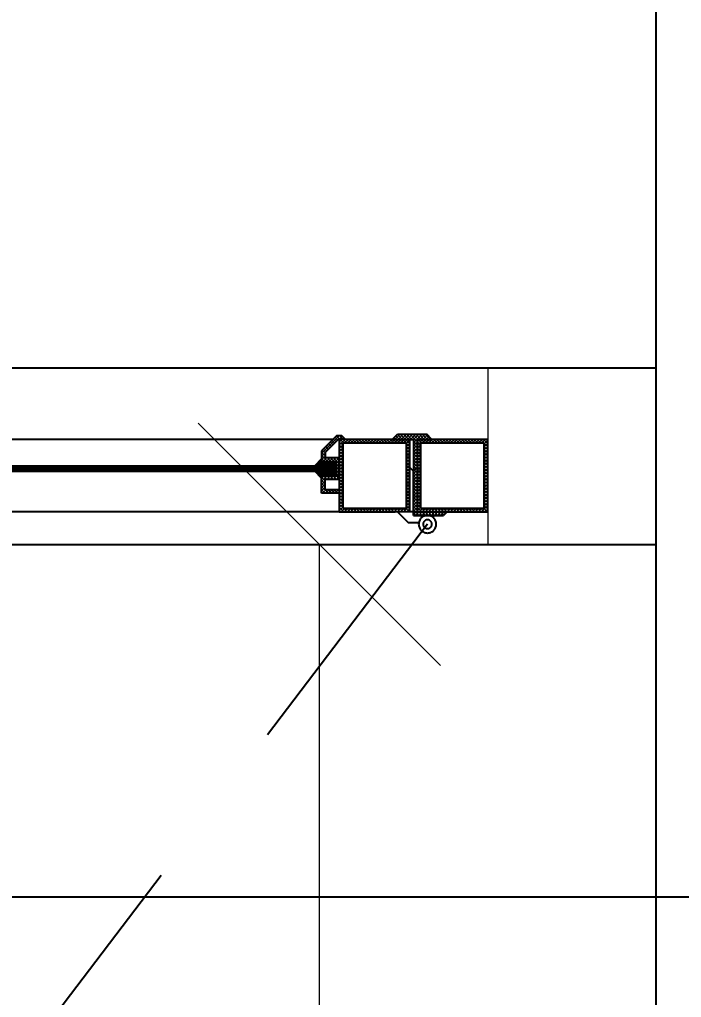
# Model space of a CAD drawing. Header units: metres. Extents: x -355 to 973, y -73 to 238.
# Drawn here: x 706.525 to 706.9, y 123.46 to 124.015 of the extents above; entities that cross this region are included whole.
import ezdxf

# ---------------------------------------------------------------- set-up
doc = ezdxf.new("R2010")
doc.units = ezdxf.units.M
doc.header["$LTSCALE"] = 3
doc.header["$MEASUREMENT"] = 0
for name, pattern in [('1', [30, 6, 6, 6, 6, 6]), ('ACAD_ISO02W100', [15, 12, -3]), ('HIDDEN2', [0.1875, 0.125, -0.0625])]:
    doc.linetypes.add(name, pattern=pattern)
doc.layers.add('05', color=21, linetype='Continuous', lineweight=5)
for name, color, linetype in [('2', 51, 'Continuous'), ('4', 4, 'ACAD_ISO02W100'), ('5', 2, 'Continuous'), ('Ditail', 1, 'Continuous')]:
    doc.layers.add(name, color=color, linetype=linetype)
doc.styles.get("Standard").update_dxf_attribs({"font": 'arial.ttf'})
doc.dimstyles.new('ahmad', dxfattribs={"dimtxt": 0.2, "dimasz": 0.1375, "dimexe": 0, "dimexo": 0.0625, "dimgap": 0.09, "dimtad": 0, "dimzin": 0, "dimdsep": 46, "dimtxsty": 'Standard', "dimblk": 'OBLIQUE', "dimcen": 0.09, "dimclrd": 245, "dimclrt": 61, "dimadec": 0, "dimazin": 0, "dimtfac": 1, "dimtofl": 0, "dimtmove": 0, "dimatfit": 3, "dimldrblk": 'OBLIQUE', "dimfxl": 0, "dimfxlon": 1, "dimtolj": 1, "dimtzin": 0, "dimlwd": 13, "dimarcsym": 0})

# ---------------------------------------------------------------- blocks, each defined once
blk = doc.blocks.new('_Oblique')
at = {"color": 0, "linetype": 'ByBlock', "lineweight": -2}
blk.add_line((-0.5, -0.5), (0.5, 0.5), dxfattribs=at)
blk = doc.blocks.new('*D514')
at = {"layer": '4', "color": 245, "lineweight": 13, "transparency": 16777216}
for p, q in [((706.69493, 123.71714), (706.69493, 123.35714)), ((706.69493, 122.31714), (706.69493, 122.67714))]:
    blk.add_line(p, q, dxfattribs=at)
at = {"layer": 'Defpoints', "color": 0, "transparency": 16777216}
for p in [(706.88606, 123.71714), (706.69493, 122.31714), (706.88606, 122.31714)]:
    blk.add_point(p, dxfattribs=at)
at = {"layer": '4', "color": 245, "lineweight": 13, "transparency": 16777216, "xscale": 0.1375, "yscale": 0.1375, "zscale": 0.1375}
for p, rotation in [((706.69493, 123.71714), 90), ((706.69493, 122.31714), 270)]:
    blk.add_blockref('_Oblique', p, dxfattribs=dict(at, rotation=rotation))
at = {"layer": '4', "color": 61, "transparency": 16777216, "insert": (706.69493, 123.01714), "char_height": 0.2, "attachment_point": 5, "rotation": 90}
blk.add_mtext('\\A1;1.40', dxfattribs=at)
blk = doc.blocks.new('*X66')
at = {"color": 0}
for p, q in [((20.47, 31.08), (24.02, 34.62)), ((21.35, 31.08), (24.02, 33.74)), ((22.24, 31.08), (24.74, 33.58)), ((23.12, 31.08), (25.62, 33.58)), ((24.01, 31.08), (26.51, 33.58)), ((24.89, 31.08), (27.39, 33.58)), ((25.77, 31.08), (28.27, 33.58)), ((26.66, 31.08), (29.16, 33.58)), ((27.54, 31.08), (30.04, 33.58)), ((28.02, 30.67), (30.93, 33.58)), ((28.02, 29.78), (31.81, 33.58)), ((20.11, 28.06), (20.12, 28.08)), ((20.55, 27.62), (21.01, 28.08)), ((20.99, 27.18), (21.89, 28.08)), ((21.43, 26.74), (22.77, 28.08)), ((21.88, 26.29), (23.66, 28.08)), ((22.32, 25.85), (24.54, 28.08)), ((22.76, 25.41), (25.43, 28.08)), ((23.2, 24.97), (26.31, 28.08)), ((24.69, 25.58), (27.19, 28.08)), ((25.58, 25.58), (32.02, 32.02)), ((26.46, 25.58), (32.02, 31.13)), ((27.34, 25.58), (32.02, 30.25)), ((28.02, 28.9), (32.02, 32.9)), ((28.23, 25.58), (32.02, 29.36)), ((29.11, 25.58), (32.02, 28.48)), ((23.64, 24.53), (24.02, 24.9)), ((30, 25.58), (32.02, 27.6)), ((30.88, 25.58), (32.02, 26.71)), ((31.76, 25.58), (32.02, 25.83))]:
    blk.add_line(p, q, dxfattribs=at)
blk = doc.blocks.new('dfgdfg')
for p, q in [((191.815, -169.4684), (191.815, -170.08423)), ((191.85602, -169.55608), (191.85602, -169.55689)), ((191.85602, -169.55689), (191.85602, -169.55608)), ((191.85602, -169.55608), (191.85602, -170.08071))]:
    blk.add_line(p, q)
at = {"layer": '05'}
for p, q in [((191.89653, -169.4684), (191.79653, -169.4684)), ((191.81674, -169.4684), (191.815, -169.47014)), ((191.81851, -169.4684), (191.815, -169.47191)), ((191.817, -169.47064), (191.815, -169.46864)), ((191.81853, -169.4704), (191.81652, -169.4684)), ((191.82028, -169.4684), (191.81827, -169.4704)), ((191.82029, -169.4704), (191.81829, -169.4684)), ((191.82205, -169.4684), (191.82004, -169.4704)), ((191.82206, -169.4704), (191.82006, -169.4684)), ((191.82381, -169.4684), (191.82181, -169.4704)), ((191.82383, -169.4704), (191.82183, -169.4684)), ((191.82558, -169.4684), (191.82358, -169.4704)), ((191.8256, -169.4704), (191.82359, -169.4684)), ((191.82735, -169.4684), (191.82534, -169.4704)), ((191.82737, -169.4704), (191.82536, -169.4684)), ((191.82912, -169.4684), (191.82711, -169.4704)), ((191.82913, -169.4704), (191.82713, -169.4684)), ((191.83088, -169.4684), (191.82888, -169.4704)), ((191.8309, -169.4704), (191.8289, -169.4684)), ((191.83265, -169.4684), (191.83065, -169.4704)), ((191.83267, -169.4704), (191.83067, -169.4684)), ((191.83442, -169.4684), (191.83242, -169.4704)), ((191.83444, -169.4704), (191.83243, -169.4684)), ((191.83619, -169.4684), (191.83418, -169.4704)), ((191.8362, -169.4704), (191.8342, -169.4684)), ((191.83796, -169.4684), (191.83595, -169.4704)), ((191.83797, -169.4704), (191.83597, -169.4684)), ((191.83972, -169.4684), (191.83772, -169.4704)), ((191.83974, -169.4704), (191.83774, -169.4684)), ((191.84149, -169.4684), (191.83949, -169.4704)), ((191.84151, -169.4704), (191.8395, -169.4684)), ((191.84326, -169.4684), (191.84125, -169.4704)), ((191.84328, -169.4704), (191.84127, -169.4684)), ((191.84503, -169.4684), (191.84302, -169.4704)), ((191.84504, -169.4704), (191.84304, -169.4684)), ((191.84679, -169.4684), (191.84479, -169.4704)), ((191.84681, -169.4704), (191.84481, -169.4684)), ((191.84856, -169.4684), (191.84656, -169.4704)), ((191.84858, -169.4704), (191.84658, -169.4684)), ((191.85033, -169.4684), (191.84833, -169.4704)), ((191.85035, -169.4704), (191.84834, -169.4684)), ((191.8521, -169.4684), (191.85009, -169.4704)), ((191.85211, -169.4704), (191.85011, -169.4684)), ((191.85386, -169.4684), (191.85186, -169.4704)), ((191.85388, -169.4704), (191.85188, -169.4684)), ((191.85563, -169.4684), (191.85363, -169.4704)), ((191.85602, -169.47077), (191.85365, -169.4684)), ((191.85602, -169.469), (191.85541, -169.4684)), ((191.817, -169.47241), (191.815, -169.4704)), ((191.817, -169.47167), (191.815, -169.47368)), ((191.817, -169.47418), (191.815, -169.47217)), ((191.817, -169.47344), (191.815, -169.47544)), ((191.817, -169.47594), (191.815, -169.47394)), ((191.85602, -169.46978), (191.85401, -169.47178)), ((191.85602, -169.47254), (191.85401, -169.47053)), ((191.85602, -169.47154), (191.85401, -169.47355)), ((191.85602, -169.4743), (191.85401, -169.4723)), ((191.85602, -169.47331), (191.85401, -169.47532)), ((191.85602, -169.47607), (191.85401, -169.47407)), ((191.817, -169.47521), (191.815, -169.47721)), ((191.817, -169.47771), (191.815, -169.47571)), ((191.817, -169.47698), (191.815, -169.47898)), ((191.817, -169.47948), (191.815, -169.47748)), ((191.817, -169.47874), (191.815, -169.48075)), ((191.817, -169.48125), (191.815, -169.47924)), ((191.85602, -169.47508), (191.85401, -169.47708)), ((191.85602, -169.47784), (191.85401, -169.47584)), ((191.85602, -169.47685), (191.85401, -169.47885)), ((191.85602, -169.47961), (191.85401, -169.4776)), ((191.85602, -169.47862), (191.85401, -169.48062)), ((191.85602, -169.48137), (191.85401, -169.47937)), ((191.817, -169.48051), (191.815, -169.48251)), ((191.817, -169.48302), (191.815, -169.48101)), ((191.817, -169.48228), (191.815, -169.48428)), ((191.817, -169.48478), (191.815, -169.48278)), ((191.817, -169.48405), (191.815, -169.48605)), ((191.817, -169.48655), (191.815, -169.48455)), ((191.85602, -169.48038), (191.85401, -169.48239)), ((191.85602, -169.48314), (191.85401, -169.48114)), ((191.85602, -169.48215), (191.85401, -169.48416)), ((191.85602, -169.48491), (191.85401, -169.48291)), ((191.85602, -169.48392), (191.85401, -169.48592)), ((191.85602, -169.48668), (191.85401, -169.48467)), ((191.817, -169.48581), (191.815, -169.48782)), ((191.817, -169.48832), (191.815, -169.48631)), ((191.817, -169.48758), (191.815, -169.48959)), ((191.817, -169.49009), (191.815, -169.48808)), ((191.817, -169.48935), (191.815, -169.49135)), ((191.817, -169.49185), (191.815, -169.48985)), ((191.817, -169.49112), (191.815, -169.49312)), ((191.85602, -169.48569), (191.85401, -169.48769)), ((191.85602, -169.48845), (191.85401, -169.48644)), ((191.85602, -169.48745), (191.85401, -169.48946)), ((191.85602, -169.49021), (191.85401, -169.48821)), ((191.85602, -169.48922), (191.85401, -169.49123)), ((191.85602, -169.49198), (191.85401, -169.48998)), ((191.85602, -169.49099), (191.85401, -169.49299)), ((191.815, -169.49312), (191.81299, -169.49513)), ((191.815, -169.49489), (191.81299, -169.49689)), ((191.815, -169.49692), (191.81299, -169.49492)), ((191.815, -169.49666), (191.81299, -169.49866)), ((191.815, -169.49869), (191.81299, -169.49668)), ((191.815, -169.49515), (191.81314, -169.4933)), ((191.815, -169.49339), (191.81402, -169.49241)), ((191.815, -169.49162), (191.81491, -169.49153)), ((191.817, -169.49362), (191.815, -169.49162)), ((191.817, -169.49289), (191.815, -169.49489)), ((191.817, -169.49539), (191.815, -169.49339)), ((191.817, -169.49465), (191.815, -169.49666)), ((191.817, -169.49716), (191.815, -169.49515)), ((191.817, -169.49642), (191.815, -169.49842)), ((191.85602, -169.49375), (191.85401, -169.49174)), ((191.85602, -169.49276), (191.85401, -169.49476)), ((191.85602, -169.49552), (191.85401, -169.49351)), ((191.85602, -169.49453), (191.85401, -169.49653)), ((191.85602, -169.49728), (191.85401, -169.49528)), ((191.85602, -169.49629), (191.85401, -169.4983)), ((191.815, -169.49842), (191.81299, -169.50043)), ((191.815, -169.50046), (191.81299, -169.49845)), ((191.815, -169.50019), (191.81299, -169.5022)), ((191.815, -169.50222), (191.81299, -169.50022)), ((191.815, -169.50196), (191.81299, -169.50396)), ((191.815, -169.50399), (191.81299, -169.50199)), ((191.817, -169.49892), (191.815, -169.49692)), ((191.817, -169.49819), (191.815, -169.50019)), ((191.817, -169.50069), (191.815, -169.49869)), ((191.817, -169.49996), (191.815, -169.50196)), ((191.817, -169.50246), (191.815, -169.50046)), ((191.817, -169.50172), (191.815, -169.50373)), ((191.817, -169.50423), (191.815, -169.50222)), ((191.85602, -169.49905), (191.85401, -169.49705)), ((191.85602, -169.49806), (191.85401, -169.50007)), ((191.85602, -169.50082), (191.85401, -169.49882)), ((191.85602, -169.49983), (191.85401, -169.50183)), ((191.85602, -169.50259), (191.85401, -169.50058)), ((191.85602, -169.5016), (191.85401, -169.5036)), ((191.85681, -169.50081), (191.85602, -169.5016)), ((191.85902, -169.50383), (191.85602, -169.50082)), ((191.85769, -169.50169), (191.85602, -169.50336)), ((191.815, -169.50373), (191.81299, -169.50573)), ((191.815, -169.50576), (191.81299, -169.50376)), ((191.815, -169.5055), (191.81299, -169.5075)), ((191.815, -169.50753), (191.81299, -169.50552)), ((191.815, -169.50726), (191.81299, -169.50927)), ((191.81618, -169.51048), (191.81299, -169.50729)), ((191.817, -169.50349), (191.815, -169.5055)), ((191.817, -169.506), (191.815, -169.50399)), ((191.817, -169.50526), (191.815, -169.50726)), ((191.81771, -169.50848), (191.815, -169.50576)), ((191.81594, -169.50848), (191.815, -169.50753)), ((191.81756, -169.50647), (191.81555, -169.50848)), ((191.81932, -169.50647), (191.81732, -169.50848)), ((191.81948, -169.50848), (191.81748, -169.50647)), ((191.82109, -169.50647), (191.81909, -169.50848)), ((191.82125, -169.50848), (191.81924, -169.50647)), ((191.82286, -169.50647), (191.82086, -169.50848)), ((191.82302, -169.50848), (191.82101, -169.50647)), ((191.82463, -169.50647), (191.82262, -169.50848)), ((191.82478, -169.50848), (191.82278, -169.50647)), ((191.8264, -169.50647), (191.82439, -169.50848)), ((191.82655, -169.50848), (191.82455, -169.50647)), ((191.82816, -169.50647), (191.82616, -169.50848)), ((191.82832, -169.50848), (191.82631, -169.50647)), ((191.82993, -169.50647), (191.82793, -169.50848)), ((191.83009, -169.50848), (191.82808, -169.50647)), ((191.8317, -169.50647), (191.8297, -169.50848)), ((191.83185, -169.50848), (191.82985, -169.50647)), ((191.83347, -169.50647), (191.83146, -169.50848)), ((191.83362, -169.50848), (191.83162, -169.50647)), ((191.83523, -169.50647), (191.83323, -169.50848)), ((191.83539, -169.50848), (191.83339, -169.50647)), ((191.837, -169.50647), (191.835, -169.50848)), ((191.83716, -169.50848), (191.83515, -169.50647)), ((191.83877, -169.50647), (191.83677, -169.50848)), ((191.83893, -169.50848), (191.83692, -169.50647)), ((191.84054, -169.50647), (191.83853, -169.50848)), ((191.84069, -169.50848), (191.83869, -169.50647)), ((191.84231, -169.50647), (191.8403, -169.50848)), ((191.84246, -169.50848), (191.84046, -169.50647)), ((191.84407, -169.50647), (191.84207, -169.50848)), ((191.84423, -169.50848), (191.84222, -169.50647)), ((191.84584, -169.50647), (191.84384, -169.50848)), ((191.846, -169.50848), (191.84399, -169.50647)), ((191.84761, -169.50647), (191.8456, -169.50848)), ((191.84776, -169.50848), (191.84576, -169.50647)), ((191.84938, -169.50647), (191.84737, -169.50848)), ((191.84953, -169.50848), (191.84753, -169.50647)), ((191.85114, -169.50647), (191.84914, -169.50848)), ((191.8513, -169.50848), (191.8493, -169.50647)), ((191.85291, -169.50647), (191.85091, -169.50848)), ((191.85307, -169.50848), (191.85106, -169.50647)), ((191.85602, -169.50513), (191.85268, -169.50848)), ((191.85484, -169.50848), (191.85283, -169.50647)), ((191.85602, -169.50436), (191.85401, -169.50235)), ((191.85602, -169.50336), (191.85401, -169.50537)), ((191.85602, -169.50612), (191.85401, -169.50412)), ((191.85602, -169.50789), (191.85401, -169.50589)), ((191.85902, -169.50566), (191.85421, -169.51048)), ((191.85602, -169.5069), (191.85444, -169.50848)), ((191.85902, -169.50743), (191.85598, -169.51048)), ((191.85858, -169.50257), (191.85602, -169.50513)), ((191.85902, -169.50559), (191.85602, -169.50259)), ((191.85902, -169.50389), (191.85602, -169.5069)), ((191.85902, -169.50736), (191.85602, -169.50436)), ((191.85902, -169.50913), (191.85602, -169.50612)), ((191.81441, -169.51048), (191.81299, -169.50906)), ((191.81555, -169.50848), (191.81355, -169.51048)), ((191.81508, -169.51248), (191.815, -169.51257)), ((191.81685, -169.51248), (191.815, -169.51433)), ((191.81862, -169.51248), (191.815, -169.5161)), ((191.817, -169.51483), (191.815, -169.51283)), ((191.81732, -169.50848), (191.81532, -169.51048)), ((191.81795, -169.51048), (191.81594, -169.50848)), ((191.81842, -169.51449), (191.81642, -169.51248)), ((191.81909, -169.50848), (191.81708, -169.51048)), ((191.81972, -169.51048), (191.81771, -169.50848)), ((191.82019, -169.51449), (191.81818, -169.51248)), ((191.82038, -169.51248), (191.81838, -169.51449)), ((191.82086, -169.50848), (191.81885, -169.51048)), ((191.82148, -169.51048), (191.81948, -169.50848)), ((191.82196, -169.51449), (191.81995, -169.51248)), ((191.82215, -169.51248), (191.82015, -169.51449)), ((191.82262, -169.50848), (191.82062, -169.51048)), ((191.82325, -169.51048), (191.82125, -169.50848)), ((191.82372, -169.51449), (191.82172, -169.51248)), ((191.82392, -169.51248), (191.82192, -169.51449)), ((191.82439, -169.50848), (191.82239, -169.51048)), ((191.82502, -169.51048), (191.82302, -169.50848)), ((191.82549, -169.51449), (191.82349, -169.51248)), ((191.82569, -169.51248), (191.82368, -169.51449)), ((191.82616, -169.50848), (191.82416, -169.51048)), ((191.82679, -169.51048), (191.82478, -169.50848)), ((191.82726, -169.51449), (191.82526, -169.51248)), ((191.82745, -169.51248), (191.82545, -169.51449)), ((191.82793, -169.50848), (191.82592, -169.51048)), ((191.82855, -169.51048), (191.82655, -169.50848)), ((191.82903, -169.51449), (191.82702, -169.51248)), ((191.82922, -169.51248), (191.82722, -169.51449)), ((191.8297, -169.50848), (191.82769, -169.51048)), ((191.83032, -169.51048), (191.82832, -169.50848)), ((191.8308, -169.51449), (191.82879, -169.51248)), ((191.83099, -169.51248), (191.82899, -169.51449)), ((191.83146, -169.50848), (191.82946, -169.51048)), ((191.83209, -169.51048), (191.83009, -169.50848)), ((191.83256, -169.51449), (191.83056, -169.51248)), ((191.83276, -169.51248), (191.83075, -169.51449)), ((191.83323, -169.50848), (191.83123, -169.51048)), ((191.83386, -169.51048), (191.83185, -169.50848)), ((191.83433, -169.51449), (191.83233, -169.51248)), ((191.83453, -169.51248), (191.83252, -169.51449)), ((191.835, -169.50848), (191.83299, -169.51048)), ((191.83563, -169.51048), (191.83362, -169.50848)), ((191.8361, -169.51449), (191.83409, -169.51248)), ((191.83629, -169.51248), (191.83429, -169.51449)), ((191.83677, -169.50848), (191.83476, -169.51048)), ((191.83739, -169.51048), (191.83539, -169.50848)), ((191.83787, -169.51449), (191.83586, -169.51248)), ((191.83806, -169.51248), (191.83606, -169.51449)), ((191.83853, -169.50848), (191.83653, -169.51048)), ((191.8386, -169.50992), (191.83716, -169.50848)), ((191.83963, -169.51449), (191.83763, -169.51248)), ((191.83983, -169.51248), (191.83783, -169.51449)), ((191.8403, -169.50848), (191.8383, -169.51048)), ((191.83916, -169.51048), (191.8386, -169.50992)), ((191.83949, -169.50904), (191.83893, -169.50848)), ((191.8414, -169.51449), (191.8394, -169.51248)), ((191.84093, -169.51048), (191.83949, -169.50904)), ((191.8416, -169.51248), (191.83959, -169.51449)), ((191.84207, -169.50848), (191.84007, -169.51048)), ((191.8427, -169.51048), (191.84069, -169.50848)), ((191.84317, -169.51449), (191.84117, -169.51248)), ((191.84336, -169.51248), (191.84136, -169.51449)), ((191.84384, -169.50848), (191.84183, -169.51048)), ((191.84446, -169.51048), (191.84246, -169.50848)), ((191.84494, -169.51449), (191.84293, -169.51248)), ((191.84513, -169.51248), (191.84313, -169.51449)), ((191.8456, -169.50848), (191.8436, -169.51048)), ((191.84623, -169.51048), (191.84423, -169.50848)), ((191.8467, -169.51449), (191.8447, -169.51248)), ((191.8469, -169.51248), (191.8449, -169.51449)), ((191.84737, -169.50848), (191.84537, -169.51048)), ((191.848, -169.51048), (191.846, -169.50848)), ((191.84847, -169.51449), (191.84647, -169.51248)), ((191.84867, -169.51248), (191.84666, -169.51449)), ((191.84914, -169.50848), (191.84714, -169.51048)), ((191.84977, -169.51048), (191.84776, -169.50848)), ((191.85024, -169.51449), (191.84824, -169.51248)), ((191.85044, -169.51248), (191.84843, -169.51449)), ((191.85091, -169.50848), (191.8489, -169.51048)), ((191.85154, -169.51048), (191.84953, -169.50848)), ((191.85201, -169.51449), (191.85, -169.51248)), ((191.8522, -169.51248), (191.8502, -169.51449)), ((191.85268, -169.50848), (191.85067, -169.51048)), ((191.8533, -169.51048), (191.8513, -169.50848)), ((191.85378, -169.51449), (191.85177, -169.51248)), ((191.85397, -169.51248), (191.85197, -169.51449)), ((191.85444, -169.50848), (191.85244, -169.51048)), ((191.85507, -169.51048), (191.85307, -169.50848)), ((191.85602, -169.51496), (191.85354, -169.51248)), ((191.85574, -169.51248), (191.85374, -169.51449)), ((191.85902, -169.51266), (191.85484, -169.50848)), ((191.85602, -169.51319), (191.85531, -169.51248)), ((191.85902, -169.5109), (191.85602, -169.50789)), ((191.85902, -169.5092), (191.85602, -169.5122)), ((191.85902, -169.51096), (191.85602, -169.51397)), ((191.85902, -169.51443), (191.85602, -169.51143)), ((191.85902, -169.51273), (191.85602, -169.51574)), ((191.85902, -169.5162), (191.85602, -169.51319)), ((191.817, -169.5166), (191.815, -169.5146)), ((191.817, -169.51587), (191.815, -169.51787)), ((191.817, -169.51837), (191.815, -169.51637)), ((191.817, -169.51763), (191.815, -169.51964)), ((191.817, -169.52014), (191.815, -169.51813)), ((191.85602, -169.51397), (191.85401, -169.51597)), ((191.85602, -169.51673), (191.85401, -169.51473)), ((191.85602, -169.51574), (191.85401, -169.51774)), ((191.85602, -169.5185), (191.85401, -169.51649)), ((191.85602, -169.51751), (191.85401, -169.51951)), ((191.85602, -169.52027), (191.85401, -169.51826)), ((191.85902, -169.5145), (191.85602, -169.51751)), ((191.85902, -169.51797), (191.85602, -169.51496)), ((191.85902, -169.51627), (191.85602, -169.51927)), ((191.85891, -169.51962), (191.85602, -169.51673)), ((191.85902, -169.51804), (191.85602, -169.52104)), ((191.85802, -169.5205), (191.85602, -169.5185)), ((191.817, -169.5194), (191.815, -169.52141)), ((191.817, -169.52191), (191.815, -169.5199)), ((191.817, -169.52117), (191.815, -169.52317)), ((191.817, -169.52367), (191.815, -169.52167)), ((191.817, -169.52294), (191.815, -169.52494)), ((191.817, -169.52544), (191.815, -169.52344)), ((191.85602, -169.51927), (191.85401, -169.52128)), ((191.85602, -169.52203), (191.85401, -169.52003)), ((191.85602, -169.52104), (191.85401, -169.52305)), ((191.85602, -169.5238), (191.85401, -169.5218)), ((191.85602, -169.52281), (191.85401, -169.52481)), ((191.85602, -169.52557), (191.85401, -169.52356)), ((191.85714, -169.52138), (191.85602, -169.52027)), ((191.85625, -169.52227), (191.85602, -169.52203)), ((191.817, -169.5247), (191.815, -169.52671)), ((191.817, -169.52721), (191.815, -169.52521)), ((191.817, -169.52647), (191.815, -169.52848)), ((191.817, -169.52898), (191.815, -169.52697)), ((191.817, -169.52824), (191.815, -169.53024)), ((191.817, -169.53074), (191.815, -169.52874)), ((191.817, -169.53001), (191.815, -169.53201)), ((191.85602, -169.52458), (191.85401, -169.52658)), ((191.85602, -169.52734), (191.85401, -169.52533)), ((191.85602, -169.52635), (191.85401, -169.52835)), ((191.85602, -169.5291), (191.85401, -169.5271)), ((191.85602, -169.52811), (191.85401, -169.53012)), ((191.85602, -169.53087), (191.85401, -169.52887)), ((191.85602, -169.52988), (191.85401, -169.53188)), ((191.817, -169.53251), (191.815, -169.53051)), ((191.817, -169.53178), (191.815, -169.53378)), ((191.817, -169.53428), (191.815, -169.53228)), ((191.817, -169.53354), (191.815, -169.53555)), ((191.817, -169.53605), (191.815, -169.53404)), ((191.817, -169.53531), (191.815, -169.53732)), ((191.85602, -169.53264), (191.85401, -169.53064)), ((191.85602, -169.53165), (191.85401, -169.53365)), ((191.85602, -169.53441), (191.85401, -169.5324)), ((191.85602, -169.53342), (191.85401, -169.53542)), ((191.85602, -169.53618), (191.85401, -169.53417)), ((191.85602, -169.53518), (191.85401, -169.53719)), ((191.817, -169.53782), (191.815, -169.53581)), ((191.817, -169.53708), (191.815, -169.53908)), ((191.817, -169.53958), (191.815, -169.53758)), ((191.817, -169.53885), (191.815, -169.54085)), ((191.817, -169.54135), (191.815, -169.53935)), ((191.817, -169.54061), (191.815, -169.54262)), ((191.817, -169.54312), (191.815, -169.54112)), ((191.85602, -169.53794), (191.85401, -169.53594)), ((191.85602, -169.53695), (191.85401, -169.53896)), ((191.85602, -169.53971), (191.85401, -169.53771)), ((191.85602, -169.53872), (191.85401, -169.54072)), ((191.85602, -169.54148), (191.85401, -169.53947)), ((191.85602, -169.54049), (191.85401, -169.54249)), ((191.817, -169.54238), (191.815, -169.54439)), ((191.817, -169.54489), (191.815, -169.54288)), ((191.817, -169.54415), (191.815, -169.54615)), ((191.817, -169.54665), (191.815, -169.54465)), ((191.817, -169.54592), (191.815, -169.54792)), ((191.817, -169.54842), (191.815, -169.54642)), ((191.85602, -169.54325), (191.85401, -169.54124)), ((191.85602, -169.54226), (191.85401, -169.54426)), ((191.85602, -169.54501), (191.85401, -169.54301)), ((191.85602, -169.54402), (191.85401, -169.54603)), ((191.85602, -169.54678), (191.85401, -169.54478)), ((191.85602, -169.54579), (191.85401, -169.54779)), ((191.85602, -169.54855), (191.85401, -169.54655)), ((191.817, -169.54769), (191.815, -169.54969)), ((191.817, -169.55019), (191.815, -169.54819)), ((191.817, -169.54945), (191.815, -169.55146)), ((191.81761, -169.55256), (191.815, -169.54995)), ((191.81584, -169.55256), (191.815, -169.55172)), ((191.81766, -169.55056), (191.81566, -169.55256)), ((191.81937, -169.55256), (191.81737, -169.55056)), ((191.81943, -169.55056), (191.81743, -169.55256)), ((191.82114, -169.55256), (191.81914, -169.55056)), ((191.8212, -169.55056), (191.81919, -169.55256)), ((191.82291, -169.55256), (191.8209, -169.55056)), ((191.82297, -169.55056), (191.82096, -169.55256)), ((191.82468, -169.55256), (191.82267, -169.55056)), ((191.82473, -169.55056), (191.82273, -169.55256)), ((191.82644, -169.55256), (191.82444, -169.55056)), ((191.8265, -169.55056), (191.8245, -169.55256)), ((191.82821, -169.55256), (191.82621, -169.55056)), ((191.82827, -169.55056), (191.82627, -169.55256)), ((191.82998, -169.55256), (191.82798, -169.55056)), ((191.83004, -169.55056), (191.82803, -169.55256)), ((191.83175, -169.55256), (191.82974, -169.55056)), ((191.83181, -169.55056), (191.8298, -169.55256)), ((191.83352, -169.55256), (191.83151, -169.55056)), ((191.83357, -169.55056), (191.83157, -169.55256)), ((191.83528, -169.55256), (191.83328, -169.55056)), ((191.83534, -169.55056), (191.83334, -169.55256)), ((191.83705, -169.55256), (191.83505, -169.55056)), ((191.83711, -169.55056), (191.8351, -169.55256)), ((191.83882, -169.55256), (191.83681, -169.55056)), ((191.83888, -169.55056), (191.83687, -169.55256)), ((191.84059, -169.55256), (191.83858, -169.55056)), ((191.84064, -169.55056), (191.83864, -169.55256)), ((191.84235, -169.55256), (191.84035, -169.55056)), ((191.84241, -169.55056), (191.84041, -169.55256)), ((191.84412, -169.55256), (191.84212, -169.55056)), ((191.84418, -169.55056), (191.84218, -169.55256)), ((191.84589, -169.55256), (191.84389, -169.55056)), ((191.84595, -169.55056), (191.84394, -169.55256)), ((191.84766, -169.55256), (191.84565, -169.55056)), ((191.84772, -169.55056), (191.84571, -169.55256)), ((191.84943, -169.55256), (191.84742, -169.55056)), ((191.84948, -169.55056), (191.84748, -169.55256)), ((191.85119, -169.55256), (191.84919, -169.55056)), ((191.85125, -169.55056), (191.84925, -169.55256)), ((191.85296, -169.55256), (191.85096, -169.55056)), ((191.85302, -169.55056), (191.85101, -169.55256)), ((191.85473, -169.55256), (191.85272, -169.55056)), ((191.85602, -169.54933), (191.85278, -169.55256)), ((191.85602, -169.54756), (191.85401, -169.54956)), ((191.85602, -169.55032), (191.85401, -169.54831)), ((191.85602, -169.55209), (191.85401, -169.55008)), ((191.85602, -169.55109), (191.85455, -169.55256)), ((191.85615, -169.5492), (191.85602, -169.54933)), ((191.85703, -169.55008), (191.85602, -169.55109)), ((191.85802, -169.55232), (191.85602, -169.55032)), ((191.85791, -169.55097), (191.85602, -169.55286)), ((191.85802, -169.55408), (191.85602, -169.55209)), ((191.82627, -169.55256), (191.82553, -169.5533)), ((191.82754, -169.55306), (191.82553, -169.55506)), ((191.82754, -169.55542), (191.82553, -169.55342)), ((191.82754, -169.55483), (191.82553, -169.55683)), ((191.82754, -169.55719), (191.82553, -169.55519)), ((191.82754, -169.5566), (191.82553, -169.5586)), ((191.82754, -169.55896), (191.82553, -169.55695)), ((191.82754, -169.55365), (191.82644, -169.55256)), ((191.8351, -169.55256), (191.83355, -169.55412)), ((191.83555, -169.5546), (191.83355, -169.5526)), ((191.83555, -169.55388), (191.83355, -169.55589)), ((191.83555, -169.55637), (191.83355, -169.55436)), ((191.83555, -169.55565), (191.83355, -169.55765)), ((191.83555, -169.55814), (191.83355, -169.55613)), ((191.83555, -169.55742), (191.83355, -169.55942)), ((191.83555, -169.55283), (191.83528, -169.55256)), ((191.83687, -169.55256), (191.83555, -169.55388)), ((191.83729, -169.55457), (191.83555, -169.55283)), ((191.83864, -169.55256), (191.83664, -169.55457)), ((191.83906, -169.55457), (191.83705, -169.55256)), ((191.84041, -169.55256), (191.8384, -169.55457)), ((191.84082, -169.55457), (191.83882, -169.55256)), ((191.84218, -169.55256), (191.84017, -169.55457)), ((191.84259, -169.55457), (191.84059, -169.55256)), ((191.84394, -169.55256), (191.84194, -169.55457)), ((191.84557, -169.55578), (191.84235, -169.55256)), ((191.84557, -169.5527), (191.84357, -169.55471)), ((191.84557, -169.55447), (191.84357, -169.55647)), ((191.84557, -169.55755), (191.84357, -169.55554)), ((191.84557, -169.55624), (191.84357, -169.55824)), ((191.84557, -169.55932), (191.84357, -169.55731)), ((191.84557, -169.55401), (191.84412, -169.55256)), ((191.85802, -169.55263), (191.84807, -169.56258)), ((191.8536, -169.5585), (191.85218, -169.55709)), ((191.85448, -169.55762), (191.85307, -169.5562)), ((191.85537, -169.55674), (191.85395, -169.55532)), ((191.85625, -169.55585), (191.85483, -169.55444)), ((191.85713, -169.55497), (191.85572, -169.55355)), ((191.82754, -169.55836), (191.82553, -169.56037)), ((191.82939, -169.56258), (191.82553, -169.55872)), ((191.82754, -169.56013), (191.82553, -169.56214)), ((191.82763, -169.56258), (191.82553, -169.56049)), ((191.82586, -169.56258), (191.82553, -169.56226)), ((191.82886, -169.56058), (191.82685, -169.56258)), ((191.83062, -169.56058), (191.82862, -169.56258)), ((191.83116, -169.56258), (191.82916, -169.56058)), ((191.83239, -169.56058), (191.83039, -169.56258)), ((191.83293, -169.56258), (191.83092, -169.56058)), ((191.83555, -169.55919), (191.83216, -169.56258)), ((191.8347, -169.56258), (191.83269, -169.56058)), ((191.83555, -169.5599), (191.83355, -169.5579)), ((191.83555, -169.56167), (191.83355, -169.55967)), ((191.83555, -169.56095), (191.83392, -169.56258)), ((191.84557, -169.55801), (191.84357, -169.56001)), ((191.84707, -169.56258), (191.84357, -169.55908)), ((191.84557, -169.55977), (191.84357, -169.56178)), ((191.8453, -169.56258), (191.84357, -169.56085)), ((191.84653, -169.56058), (191.84453, -169.56258)), ((191.8483, -169.56058), (191.8463, -169.56258)), ((191.84884, -169.56258), (191.84683, -169.56058)), ((191.85006, -169.56204), (191.8486, -169.56058)), ((191.85095, -169.56116), (191.84953, -169.55974)), ((191.85183, -169.56027), (191.85041, -169.55886)), ((191.85272, -169.55939), (191.8513, -169.55797))]:
    blk.add_line(p, q, dxfattribs=at)
at = {"layer": '2'}
for p, q in [((191.83868, -170.07822), (191.83868, -169.55857)), ((191.83931, -170.07822), (191.83931, -169.55857)), ((191.83994, -170.07822), (191.83994, -169.55857)), ((191.84056, -170.07822), (191.84056, -169.55857))]:
    blk.add_line(p, q, dxfattribs=at)
at = {"layer": '4'}
for p, q in [((191.815, -169.4684), (191.85602, -169.4684)), ((191.815, -169.49144), (191.815, -169.4684)), ((191.85602, -169.4684), (191.85602, -169.50002)), ((191.817, -169.4704), (191.85401, -169.4704)), ((191.817, -169.50647), (191.817, -169.4704)), ((191.85401, -169.4704), (191.85401, -169.50647)), ((191.815, -169.49144), (191.81299, -169.49345)), ((191.81299, -169.51048), (191.81299, -169.49345)), ((191.815, -169.49645), (191.815, -169.50848)), ((191.85602, -169.50002), (191.85902, -169.50302)), ((191.80898, -169.51349), (191.80898, -169.50747)), ((191.85401, -169.50647), (191.817, -169.50647)), ((191.85902, -169.5195), (191.85902, -169.50302)), ((191.81299, -169.51048), (191.83804, -169.51048)), ((191.85602, -169.51048), (191.82101, -169.51048)), ((191.84005, -169.50848), (191.83804, -169.51048)), ((191.84005, -169.51248), (191.83804, -169.51048)), ((191.84005, -169.51248), (191.85602, -169.51248)), ((191.85602, -169.51248), (191.85602, -169.51048)), ((191.815, -169.5195), (191.80898, -169.51349)), ((191.817, -169.51449), (191.85401, -169.51449)), ((191.817, -169.55056), (191.817, -169.51449)), ((191.85401, -169.51449), (191.85401, -169.55056)), ((191.815, -169.5195), (191.815, -169.52094)), ((191.815, -169.55256), (191.815, -169.52094)), ((191.85602, -169.5225), (191.85902, -169.5195)), ((191.85602, -169.5225), (191.85602, -169.54907)), ((191.85401, -169.55056), (191.817, -169.55056)), ((191.85602, -169.54907), (191.85802, -169.55107)), ((191.85802, -169.55107), (191.85802, -169.55408)), ((191.82553, -169.55256), (191.815, -169.55256)), ((191.82553, -169.55256), (191.82553, -169.56258)), ((191.82754, -169.55256), (191.82754, -169.56058)), ((191.83355, -169.55256), (191.82754, -169.55256)), ((191.83355, -169.56058), (191.83355, -169.55256)), ((191.83555, -169.56258), (191.83555, -169.55256)), ((191.84357, -169.55457), (191.83555, -169.55457)), ((191.84357, -169.56258), (191.84357, -169.55457)), ((191.85602, -169.55256), (191.84557, -169.55256)), ((191.84557, -169.55256), (191.84557, -169.56058)), ((191.85602, -169.55325), (191.84869, -169.56058)), ((191.85802, -169.55408), (191.84952, -169.56258)), ((191.85602, -169.55256), (191.85602, -169.55325)), ((191.82553, -169.56258), (191.83555, -169.56258)), ((191.82754, -169.56058), (191.83355, -169.56058)), ((191.83412, -169.56258), (191.83806, -169.56651)), ((191.84106, -169.55857), (191.83806, -169.55857)), ((191.83806, -170.07822), (191.83806, -169.55857)), ((191.84106, -170.07822), (191.84106, -169.55857)), ((191.845, -169.56258), (191.84106, -169.56651)), ((191.84952, -169.56258), (191.84357, -169.56258)), ((191.84869, -169.56058), (191.84557, -169.56058))]:
    blk.add_line(p, q, dxfattribs=at)
for radius in [0.00501, 0.0025]:
    blk.add_circle((191.80798, -169.50256), radius, dxfattribs=at)
at = {"layer": '5'}
for p, q in [((191.815, -169.50848), (191.815, -169.49144)), ((191.85602, -169.50848), (191.85602, -169.50002)), ((191.85602, -169.50848), (191.815, -169.50848)), ((191.815, -169.51248), (191.84005, -169.51248)), ((191.815, -169.51248), (191.815, -169.5195)), ((191.85602, -169.5225), (191.85602, -169.51248)), ((191.85602, -169.54907), (191.85602, -169.55256)), ((191.82754, -169.55256), (191.82553, -169.55256)), ((191.83555, -169.55256), (191.83355, -169.55256)), ((191.83555, -169.55256), (191.84557, -169.55256))]:
    blk.add_line(p, q, dxfattribs=at)
at = {"layer": 'Ditail', "color": 1, "linetype": 'HIDDEN2', "ltscale": 0.4}
blk.add_line((191.80798, -169.50256), (191.30127, -169.88697), dxfattribs=at)
at = {"layer": '2', "xscale": 0.001001994631451453, "yscale": 0.001001994631451453, "zscale": 0.001001994631451453, "rotation": 90}
blk.add_blockref('*X66', (191.8692, -169.58665), dxfattribs=at)

msp = doc.modelspace()

# ---------------------------------------------------------------- linework, layer by layer
at = {"color": 240, "true_color": 0xed1f24}
msp.add_line((715.11404, 123.51702), (691.80099, 123.51702), dxfattribs=at)
at = {"layer": '4', "color": 0}
for p, q in [((706.88606, 123.81714), (704.78606, 123.81714)), ((704.78606, 123.71714), (706.88606, 123.71714))]:
    msp.add_line(p, q, dxfattribs=at)
at = {"layer": '4', "linetype": '1'}
msp.add_lwpolyline([(712.08606, 122.11702), (706.88606, 122.11702), (706.88606, 124.91702), (712.08606, 124.91702)], close=True, dxfattribs=at)

# ---------------------------------------------------------------- block references
at = {"xscale": -1, "rotation": 270}
msp.add_blockref('dfgdfg', (876.25886, -68.07939), dxfattribs=at)

# ---------------------------------------------------------------- dimensions: what is measured, and where the dimension line sits
at = {"layer": '4', "color": 0}
dim = msp.add_linear_dim(base=(706.69493, 122.31714), p1=(706.88606, 123.71714), p2=(706.88606, 122.31714), angle=270, dimstyle='ahmad', dxfattribs=at)
dim.commit()
dim.dimension.update_dxf_attribs({"geometry": '*D514', "text_midpoint": (706.69493, 123.01714)})

doc.saveas('drawing.dxf')
